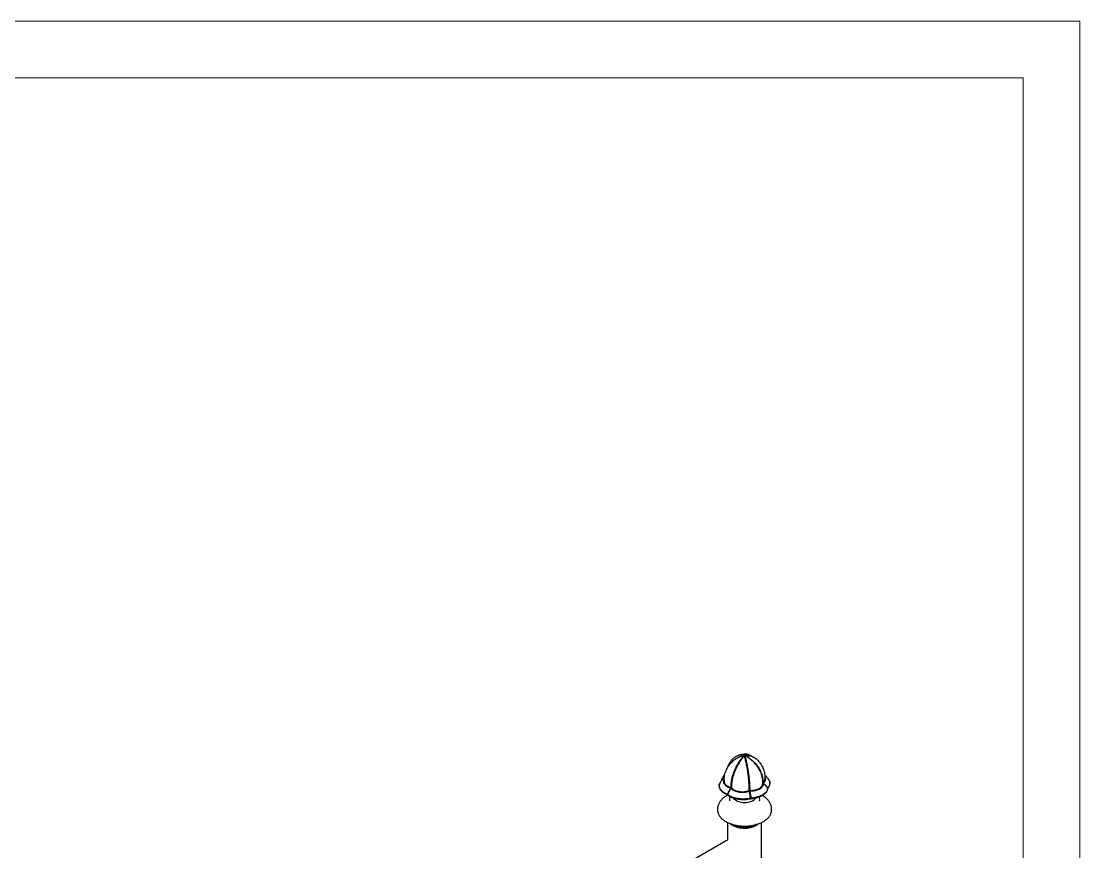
# Model space of a CAD drawing. Header units: millimetres. Extents: x 2157 to 8097, y -3726 to 474.
# Drawn here: x 6227 to 8097, y -994 to 474 of the extents above; entities that cross this region are included whole.
import ezdxf

# ---------------------------------------------------------------- set-up
doc = ezdxf.new("R2010")
doc.units = ezdxf.units.MM
doc.layers.add('tabelka', color=155, linetype='Continuous')

msp = doc.modelspace()

# ---------------------------------------------------------------- linework, layer by layer
for p, q in [((7502.67, -822.2), (7502.42, -822.16)), ((7468.54, -864.27), (7467.3, -865.11)), ((7468.77, -869.46), (7468.81, -869.69)), ((7536.83, -874.11), (7536.85, -873.93)), ((7540.86, -865.3), (7540.88, -865.08)), ((7474.69, -941.75), (7474.69, -972.9)), ((7487.34, -946.19), (7487.34, -946.37)), ((7522.34, -946.37), (7522.34, -946.2)), ((7524.87, -944.97), (7525.69, -944.43)), ((7534.99, -1519.43), (7534.99, -941.76)), ((7475.2, -972.61), (6256.89, -1675.92))]:
    msp.add_line(p, q)
at = {"flags": 128}
for points in [[(7519.35, -903.4), (7517.33, -904.42), (7515.1, -905.28), (7512.69, -905.97), (7510.15, -906.47), (7507.52, -906.77), (7504.84, -906.87), (7502.17, -906.77), (7499.53, -906.47), (7496.99, -905.97), (7494.59, -905.28), (7492.35, -904.42), (7490.34, -903.4), (7488.57, -902.24), (7487.08, -900.95), (7485.89, -899.56), (7485.28, -898.59)], [(7479.62, -943.92), (7480.36, -944.54), (7482.4, -946.01), (7484.71, -947.34), (7487.25, -948.52), (7490, -949.54), (7492.93, -950.38), (7495.99, -951.03), (7499.16, -951.48), (7502.4, -951.73), (7505.66, -951.79), (7508.91, -951.63), (7512.12, -951.28), (7515.24, -950.72), (7518.24, -949.98), (7521.08, -949.05), (7523.73, -947.95), (7526.16, -946.69)], [(7486.71, -946.05), (7487.36, -946.38), (7489.84, -947.45), (7492.52, -948.35), (7495.35, -949.07), (7498.32, -949.6), (7501.36, -949.93), (7504.46, -950.06), (7507.55, -949.98), (7510.61, -949.7), (7513.6, -949.22), (7516.47, -948.55), (7519.19, -947.69), (7521.73, -946.66), (7524.04, -945.47)], [(7526.16, -946.69), (7528.34, -945.29), (7530.15, -943.85)]]:
    msp.add_lwpolyline(points, dxfattribs=at)
for centre, radius, start, end in [((7502.4, -823.33), 0.608, 318.02248, 352.16862), ((7504.5, -822.85), 2.13, 233.59612, 246.40926), ((7504.17, -821.7), 1.11, 263.98747, 293.59547), ((7505.02, -822.81), 2.2, 271.39091, 286.19991), ((7506.63, -822.39), 0.814, 223.05975, 256.94563), ((7511.47, -826.35), 5.2, 153.13636, 157.07269), ((7541.12, -874.33), 3.99, 153.36489, 156.83797), ((7474.36, -894.01), 1.55, 49.7653, 70.24008), ((7482.11, -879.36), 2.36, 236.10033, 243.90505), ((7480.89, -881.06), 1.01, 40.5055, 79.49988), ((7513.69, -886.8), 1.67, 84.88794, 112.69889), ((7513.24, -884.14), 2.34, 274.08625, 283.49991), ((7545.89, -882.02), 0.541, 132.4907, 177.72436), ((7516.2, -902.06), 3.15, 92.75868, 104.82876), ((7513.43, -892.14), 12.72, 297.74278, 331.00856), ((7504.85, -899.9), 49.04, 254.1308, 285.23769)]:
    msp.add_arc(centre, radius, start, end)
for points, knots in [([(7502.42, -822.17), (7502.29, -822.13), (7501.35, -821.89), (7500.13, -821.91), (7498.39, -822.01), (7496.68, -822.32), (7494.99, -822.78), (7493.12, -823.43), (7490.98, -824.39), (7488.73, -825.67), (7486.75, -827.08), (7485.22, -828.34), (7483.98, -829.5), (7482.64, -830.86), (7480.99, -832.77), (7478.99, -835.5), (7477.14, -838.61), (7475.67, -841.62), (7474.74, -843.88), (7474.31, -845.17), (7474.14, -845.67)], [0, 0, 0, 0, 0.0096543, 0.067266, 0.1225405, 0.1727845, 0.2203788, 0.2684703, 0.3284385, 0.4005548, 0.4637609, 0.5099821, 0.5460474, 0.5863789, 0.6480369, 0.7271206, 0.8285739, 0.9052205, 0.9627362, 1, 1, 1, 1]), ([(7517.4, -825.23), (7517.37, -825.2), (7517.05, -824.92), (7516.44, -824.46), (7515.47, -823.76), (7514.19, -822.95), (7512.48, -822.07), (7510.44, -821.33), (7508.09, -820.88), (7506.39, -820.86), (7505.65, -820.93), (7505.39, -820.96), (7505.16, -820.99), (7504.92, -821.03), (7504.56, -821.1), (7503.96, -821.26), (7503.21, -821.52), (7502.57, -821.8), (7502.17, -822.03), (7502.07, -822.08)], [0, 0, 0, 0, 0.007178, 0.0751161, 0.1381531, 0.2255188, 0.3484886, 0.4888056, 0.6323348, 0.750896, 0.7781794, 0.7907953, 0.8024148, 0.8139776, 0.8264427, 0.856809, 0.913228, 0.9800058, 1, 1, 1, 1]), ([(7502.19, -822.11), (7502.47, -822.04), (7502.92, -821.95), (7503.45, -822.06), (7503.99, -822.24), (7504.34, -822.51), (7504.61, -822.72)], [0, 0, 0, 0, 0.3518253, 0.5502543, 0.6494727, 1, 1, 1, 1]), ([(7504.05, -822.81), (7503.69, -822.61), (7503.23, -822.37), (7502.8, -822.22), (7502.7, -822.21), (7502.67, -822.2)], [0, 0, 0, 0, 0.73702124, 0.94562613, 1, 1, 1, 1]), ([(7494.23, -826.77), (7494.17, -826.8), (7493.61, -827.06), (7492.55, -827.6), (7490.5, -828.72), (7488.04, -830.28), (7485.17, -832.42), (7482.33, -834.95), (7479.29, -838.15), (7476.13, -842.2), (7473.28, -846.88), (7471.42, -850.75), (7470.3, -853.61), (7469.59, -855.78), (7468.96, -858.42), (7468.54, -861.74), (7468.43, -865.59), (7468.66, -868.31), (7468.77, -869.69)], [0, 0, 0, 0, 0.0037877, 0.03499, 0.0680294, 0.1393863, 0.2103934, 0.2786381, 0.3513712, 0.4573528, 0.5665293, 0.6607416, 0.7020677, 0.7416112, 0.7901349, 0.8504991, 0.924294, 1, 1, 1, 1]), ([(7481.07, -880.07), (7481.01, -878.41), (7480.9, -875.06), (7481.52, -869.52), (7482.68, -863.56), (7484.58, -856.79), (7487.33, -849.43), (7490.46, -842.91), (7493.4, -837.71), (7495.85, -833.83), (7498.04, -830.71), (7499.66, -828.63), (7501.19, -826.74), (7502.34, -825.51), (7503.24, -824.56)], [0, 0, 0, 0, 0.0951127, 0.1916756, 0.2979547, 0.4058681, 0.5367686, 0.6708153, 0.741801, 0.8132821, 0.8842481, 0.9196849, 0.9374017, 1, 1, 1, 1]), ([(7503.65, -824.8), (7502.82, -825.79), (7501.76, -827.06), (7500.24, -828.97), (7498.65, -831.06), (7496.45, -834.17), (7493.97, -838.04), (7491.01, -843.18), (7487.86, -849.7), (7485.11, -857.04), (7483.23, -863.86), (7482.13, -869.84), (7481.57, -875.43), (7481.63, -878.74), (7481.65, -880.4)], [0, 0, 0, 0, 0.0626, 0.0803173, 0.1157551, 0.1867231, 0.2579581, 0.3291926, 0.4616652, 0.5941382, 0.7012375, 0.808336, 0.9041714, 1, 1, 1, 1]), ([(7484.94, -832.69), (7485.49, -832.15), (7486.91, -830.74), (7489.72, -828.87), (7493.07, -826.9), (7496.08, -825.52), (7498.27, -824.71), (7500.35, -824.02), (7501.84, -823.68), (7503, -823.41)], [0, 0, 0, 0, 0.1178752, 0.3080982, 0.499646, 0.689817, 0.7847766, 0.8322546, 1, 1, 1, 1]), ([(7502.85, -823.74), (7501.67, -824.05), (7500.14, -824.46), (7498.05, -825.18), (7495.93, -825.97), (7494.24, -826.78), (7493.14, -827.31)], [0, 0, 0, 0, 0.343958, 0.4413125, 0.6360226, 1, 1, 1, 1]), ([(7503.24, -824.56), (7503.2, -824.54), (7503.11, -824.47), (7503.01, -824.37), (7502.9, -824.26), (7502.81, -824.14), (7502.77, -824.01), (7502.78, -823.89), (7502.79, -823.8), (7502.84, -823.75), (7502.85, -823.74)], [0, 0, 0, 0, 0.0835661, 0.227357, 0.3337566, 0.4687063, 0.6546197, 0.7552434, 0.8970172, 1, 1, 1, 1]), ([(7504.2, -823.65), (7504.2, -823.65), (7503.98, -823.65), (7503.52, -823.64), (7503.08, -823.7), (7502.85, -823.74)], [0, 0, 0, 0, 0.0073428, 0.4968428, 1, 1, 1, 1]), ([(7503, -823.41), (7503.01, -823.38), (7503.03, -823.29), (7503.1, -823.18), (7503.2, -823.06), (7503.33, -822.96), (7503.49, -822.88), (7503.67, -822.83), (7503.83, -822.8), (7503.98, -822.8), (7504.05, -822.81)], [0, 0, 0, 0, 0.0835908, 0.2273896, 0.3337699, 0.468731, 0.6546987, 0.7109897, 0.8548489, 1, 1, 1, 1]), ([(7503, -823.41), (7503.21, -823.42), (7503.6, -823.45), (7504, -823.59), (7504.2, -823.65), (7504.2, -823.65)], [0, 0, 0, 0, 0.5031243, 0.9926671, 1, 1, 1, 1]), ([(7504.2, -823.65), (7504.09, -823.67), (7503.9, -823.69), (7503.65, -823.74), (7503.47, -823.78), (7503.34, -823.82), (7503.26, -823.85), (7503.21, -823.88), (7503.2, -823.9), (7503.19, -823.95), (7503.21, -824.01), (7503.25, -824.07), (7503.29, -824.1), (7503.35, -824.12), (7503.52, -824.13), (7503.87, -824.1), (7504.18, -824.05), (7504.38, -824.02)], [0, 0, 0, 0, 0.1306799, 0.2332129, 0.3035294, 0.3519008, 0.4002973, 0.4124997, 0.4296687, 0.4508236, 0.5111944, 0.552606, 0.5733779, 0.590124, 0.6246326, 0.7670444, 1, 1, 1, 1]), ([(7503.24, -824.56), (7503.42, -824.44), (7503.79, -824.22), (7504.18, -824.09), (7504.37, -824.02), (7504.38, -824.02)], [0, 0, 0, 0, 0.50308104, 0.99265316, 1, 1, 1, 1]), ([(7504.67, -823.38), (7504.67, -823.38), (7504.58, -823.33), (7504.44, -823.24), (7504.24, -823.14), (7504.1, -823.07), (7503.98, -823.03), (7503.9, -823.01), (7503.83, -823), (7503.78, -823), (7503.71, -823.03), (7503.63, -823.06), (7503.57, -823.11), (7503.54, -823.15), (7503.54, -823.19), (7503.61, -823.28), (7503.83, -823.44), (7504.06, -823.57), (7504.2, -823.65)], [0, 0, 0, 0, 0.0021922, 0.1452687, 0.2432021, 0.3103901, 0.356643, 0.3967911, 0.4170862, 0.4376192, 0.4508058, 0.5111776, 0.5526172, 0.5733604, 0.5901085, 0.6246296, 0.7670311, 1, 1, 1, 1]), ([(7504.38, -824.02), (7504.37, -824.02), (7504.25, -824.13), (7504.02, -824.35), (7503.77, -824.65), (7503.65, -824.8)], [0, 0, 0, 0, 0.0073457, 0.4969195, 1, 1, 1, 1]), ([(7505.07, -825.02), (7505.03, -825.02), (7504.92, -825.02), (7504.75, -825.01), (7504.55, -825.01), (7504.32, -824.99), (7504.11, -824.94), (7503.91, -824.88), (7503.77, -824.84), (7503.68, -824.81), (7503.65, -824.8)], [0, 0, 0, 0, 0.0835429, 0.2273167, 0.3337578, 0.4686822, 0.6546129, 0.7551966, 0.8970171, 1, 1, 1, 1]), ([(7504.67, -823.38), (7504.67, -823.38), (7504.57, -823.26), (7504.34, -823.03), (7504.15, -822.88), (7504.05, -822.81)], [0, 0, 0, 0, 0.0073329, 0.4968757, 1, 1, 1, 1]), ([(7504.38, -824.02), (7504.34, -824.08), (7504.29, -824.19), (7504.23, -824.34), (7504.2, -824.45), (7504.19, -824.54), (7504.2, -824.59), (7504.22, -824.63), (7504.24, -824.65), (7504.31, -824.68), (7504.42, -824.7), (7504.52, -824.71), (7504.59, -824.7), (7504.65, -824.68), (7504.75, -824.6), (7504.89, -824.41), (7504.97, -824.23), (7505.01, -824.12)], [0, 0, 0, 0, 0.1306627, 0.2331863, 0.3035305, 0.3519011, 0.4003279, 0.4125163, 0.4296884, 0.4508298, 0.5112112, 0.5526055, 0.5734022, 0.5901385, 0.6246427, 0.7670507, 1, 1, 1, 1]), ([(7504.61, -822.72), (7504.65, -822.71), (7504.76, -822.66), (7504.94, -822.63), (7505.14, -822.61), (7505.37, -822.63), (7505.58, -822.67), (7505.77, -822.75), (7505.92, -822.83), (7506, -822.91), (7506.04, -822.94)], [0, 0, 0, 0, 0.0836051, 0.22737, 0.3337526, 0.4687176, 0.654613, 0.7552069, 0.8970214, 1, 1, 1, 1]), ([(7504.61, -822.72), (7504.63, -822.81), (7504.66, -822.98), (7504.66, -823.25), (7504.67, -823.38), (7504.67, -823.38)], [0, 0, 0, 0, 0.5031264, 0.9927118, 1, 1, 1, 1]), ([(7505.31, -823.48), (7505.34, -823.42), (7505.4, -823.31), (7505.46, -823.16), (7505.48, -823.05), (7505.49, -822.97), (7505.49, -822.91), (7505.47, -822.87), (7505.44, -822.85), (7505.37, -822.82), (7505.27, -822.8), (7505.16, -822.8), (7505.1, -822.8), (7505.04, -822.82), (7504.94, -822.9), (7504.8, -823.09), (7504.72, -823.27), (7504.67, -823.38)], [0, 0, 0, 0, 0.1306655, 0.2331927, 0.3035385, 0.3519082, 0.4003066, 0.4125184, 0.4296801, 0.4508188, 0.5111989, 0.552594, 0.5733929, 0.5901286, 0.6246334, 0.7670444, 1, 1, 1, 1]), ([(7505.01, -824.12), (7505.02, -824.12), (7505.1, -824.17), (7505.25, -824.26), (7505.45, -824.36), (7505.59, -824.43), (7505.7, -824.47), (7505.78, -824.49), (7505.85, -824.5), (7505.9, -824.5), (7505.97, -824.48), (7506.05, -824.44), (7506.11, -824.39), (7506.14, -824.35), (7506.14, -824.31), (7506.08, -824.22), (7505.86, -824.06), (7505.63, -823.93), (7505.48, -823.85)], [0, 0, 0, 0, 0.00219367, 0.14527229, 0.24320756, 0.31039385, 0.3566375, 0.39680233, 0.41710013, 0.43763194, 0.45081977, 0.51119266, 0.55258766, 0.57337314, 0.59012349, 0.62462495, 0.76702617, 1, 1, 1, 1]), ([(7505.07, -825.02), (7505.06, -824.85), (7505.02, -824.51), (7505.02, -824.25), (7505.01, -824.12), (7505.01, -824.12)], [0, 0, 0, 0, 0.5031592, 0.9926572, 1, 1, 1, 1]), ([(7505.01, -824.12), (7505.02, -824.12), (7505.12, -824.24), (7505.35, -824.46), (7505.54, -824.77), (7505.64, -824.93)], [0, 0, 0, 0, 0.0073329, 0.4968782, 1, 1, 1, 1]), ([(7513.04, -885.26), (7513.04, -883.6), (7513.03, -880.29), (7512.85, -874.59), (7512.48, -868.38), (7511.81, -861.17), (7510.8, -853.25), (7509.64, -846.06), (7508.54, -840.29), (7507.62, -835.89), (7506.81, -832.33), (7506.23, -829.9), (7505.69, -827.67), (7505.35, -826.18), (7505.07, -825.02)], [0, 0, 0, 0, 0.0958287, 0.1916642, 0.2987627, 0.4058611, 0.5383356, 0.6708075, 0.7420429, 0.813277, 0.8842458, 0.9196825, 0.9374007, 1, 1, 1, 1]), ([(7505.31, -823.48), (7505.31, -823.48), (7505.43, -823.37), (7505.66, -823.13), (7505.91, -823.01), (7506.04, -822.94)], [0, 0, 0, 0, 0.0073468, 0.4968355, 1, 1, 1, 1]), ([(7506.45, -823.18), (7506.26, -823.21), (7505.9, -823.27), (7505.5, -823.41), (7505.31, -823.48), (7505.31, -823.48)], [0, 0, 0, 0, 0.5031651, 0.9926543, 1, 1, 1, 1]), ([(7505.48, -823.85), (7505.59, -823.83), (7505.79, -823.81), (7506.04, -823.76), (7506.22, -823.72), (7506.34, -823.68), (7506.43, -823.65), (7506.47, -823.62), (7506.49, -823.6), (7506.5, -823.55), (7506.48, -823.49), (7506.44, -823.43), (7506.39, -823.4), (7506.34, -823.38), (7506.17, -823.37), (7505.82, -823.4), (7505.5, -823.45), (7505.31, -823.48)], [0, 0, 0, 0, 0.13063978, 0.23317344, 0.30349036, 0.35190666, 0.40030356, 0.41250598, 0.4296761, 0.45079471, 0.51119037, 0.55260228, 0.57337713, 0.59012341, 0.62462976, 0.76704437, 1, 1, 1, 1]), ([(7506.68, -824.33), (7506.48, -824.23), (7506.08, -824.03), (7505.68, -823.91), (7505.48, -823.85), (7505.48, -823.85)], [0, 0, 0, 0, 0.5031269, 0.9926723, 1, 1, 1, 1]), ([(7505.48, -823.85), (7505.49, -823.85), (7505.71, -823.86), (7506.17, -823.85), (7506.61, -823.95), (7506.83, -824)], [0, 0, 0, 0, 0.0072842, 0.4968696, 1, 1, 1, 1]), ([(7506.68, -824.33), (7506.67, -824.34), (7506.65, -824.39), (7506.58, -824.46), (7506.49, -824.56), (7506.35, -824.66), (7506.2, -824.74), (7506.02, -824.8), (7505.86, -824.86), (7505.71, -824.91), (7505.64, -824.93)], [0, 0, 0, 0, 0.083591, 0.2273919, 0.3338444, 0.468805, 0.6546982, 0.7109893, 0.8548487, 1, 1, 1, 1]), ([(7505.64, -824.93), (7506, -826.08), (7506.46, -827.55), (7507.03, -829.78), (7507.64, -832.2), (7508.43, -835.76), (7509.32, -840.17), (7510.36, -845.91), (7511.5, -853.1), (7512.51, -861.01), (7513.23, -868.25), (7513.68, -874.43), (7513.94, -880.15), (7513.87, -883.46), (7513.84, -885.14)], [0, 0, 0, 0, 0.0625979, 0.0803154, 0.1157516, 0.1867181, 0.2577018, 0.3291836, 0.4600818, 0.5941315, 0.7004107, 0.8083245, 0.9034452, 1, 1, 1, 1]), ([(7506.04, -822.94), (7506.87, -822.9), (7507.93, -822.85), (7509.44, -822.99), (7511.03, -823.22), (7512.48, -823.53), (7513.38, -823.92), (7513.47, -823.95)], [0, 0, 0, 0, 0.3221248, 0.4132937, 0.5956482, 0.9608324, 1, 1, 1, 1]), ([(7509.44, -823.27), (7509.32, -823.26), (7508.37, -823.16), (7507.35, -823.17), (7506.45, -823.18)], [0, 0, 0, 0, 0.1257519, 1, 1, 1, 1]), ([(7506.45, -823.18), (7506.48, -823.19), (7506.57, -823.21), (7506.68, -823.27), (7506.79, -823.36), (7506.88, -823.48), (7506.91, -823.61), (7506.91, -823.75), (7506.89, -823.87), (7506.85, -823.96), (7506.83, -824)], [0, 0, 0, 0, 0.08356194, 0.22734562, 0.33375779, 0.46867704, 0.65457726, 0.75519598, 0.89702449, 1, 1, 1, 1]), ([(7512.87, -828.26), (7512.28, -827.85), (7511.39, -827.22), (7509.34, -825.89), (7507.85, -825.01), (7506.68, -824.33)], [0, 0, 0, 0, 0.294703, 0.4502906, 1, 1, 1, 1]), ([(7506.83, -824), (7508.02, -824.63), (7509.55, -825.44), (7511.63, -826.78), (7513.83, -828.27), (7516.82, -830.58), (7520.19, -833.56), (7524.17, -837.63), (7528.48, -843.01), (7532.23, -849.33), (7534.84, -855.46), (7536.38, -860.97), (7537.19, -866.05), (7537.08, -869.17), (7537.03, -870.61)], [0, 0, 0, 0, 0.0635601, 0.0815511, 0.1175316, 0.1895898, 0.2616648, 0.3342459, 0.4671567, 0.6032676, 0.7111813, 0.8207544, 0.9173378, 1, 1, 1, 1]), ([(7540.91, -865.08), (7541.01, -864.23), (7541.23, -862.34), (7541.2, -859.58), (7540.97, -856.99), (7540.63, -854.88), (7540.23, -852.96), (7539.7, -850.99), (7539, -848.74), (7537.94, -845.9), (7536.52, -842.82), (7534.75, -839.76), (7532.83, -837.02), (7530.54, -834.29), (7527.81, -831.62), (7524.64, -829.11), (7521.23, -826.96), (7518.16, -825.48), (7515.7, -824.56), (7513.7, -823.97), (7511.96, -823.6), (7510.58, -823.39), (7509.87, -823.31), (7509.53, -823.28), (7509.44, -823.27)], [0, 0, 0, 0, 0.0429305, 0.0952525, 0.138235, 0.173236, 0.2010924, 0.2343764, 0.270212, 0.3142897, 0.381694, 0.4360638, 0.4910228, 0.5526185, 0.6194665, 0.6909979, 0.7668947, 0.8336716, 0.874666, 0.9126831, 0.9563004, 0.9764736, 0.9940039, 1, 1, 1, 1]), ([(7535.96, -861.21), (7535.53, -859.46), (7534.62, -855.77), (7532.06, -849.82), (7528.33, -843.47), (7524.03, -838.11), (7519.99, -834.02), (7516.61, -831.06), (7514.19, -829.17), (7512.91, -828.28), (7512.87, -828.26)], [0, 0, 0, 0, 0.1420417, 0.2994538, 0.4903976, 0.68593, 0.7894763, 0.893744, 0.9972621, 1, 1, 1, 1]), ([(7469.16, -857.78), (7468.73, -858.27), (7467.74, -859.42), (7466.33, -861.56), (7465.56, -863.31), (7465.14, -864.25)], [0, 0, 0, 0, 0.2584081, 0.6002239, 1, 1, 1, 1]), ([(7548.47, -867.35), (7547.89, -866.25), (7546.78, -864.18), (7544.63, -861.73), (7542.72, -859.99), (7541.57, -859.14), (7541.1, -858.8)], [0, 0, 0, 0, 0.3300153, 0.6228664, 0.8483676, 1, 1, 1, 1]), ([(7460.57, -874.18), (7460.52, -874.31), (7460.26, -874.92), (7460.06, -876.12), (7459.99, -877.77), (7460.25, -879.49), (7460.81, -881.23), (7461.68, -882.96), (7462.85, -884.68), (7464.3, -886.35), (7466.03, -887.98), (7467.92, -889.46), (7469.96, -890.8), (7472.19, -892.02), (7474.03, -892.92), (7475.15, -893.39), (7475.41, -893.49)], [0, 0, 0, 0, 0.019043, 0.0921713, 0.1707533, 0.2499654, 0.3302309, 0.4115947, 0.4935348, 0.5766401, 0.6608226, 0.7445312, 0.8175688, 0.8936391, 0.9758407, 1, 1, 1, 1]), ([(7474.89, -892.55), (7473.49, -891.89), (7470.65, -890.56), (7467.03, -888.12), (7463.98, -885.42), (7461.74, -882.54), (7460.76, -880.42), (7460.19, -878.43), (7460.02, -876.52), (7460.2, -874.69), (7460.72, -873.8), (7460.79, -873.68), (7460.81, -873.65)], [0, 0, 0, 0, 0.1342246, 0.2727701, 0.4118828, 0.5557353, 0.6959418, 0.7189473, 0.8477064, 0.9801863, 0.9945271, 1, 1, 1, 1]), ([(7467.3, -865.11), (7466.65, -865.67), (7465.24, -866.87), (7463.44, -868.97), (7461.83, -871.31), (7461.06, -872.98), (7460.68, -873.82)], [0, 0, 0, 0, 0.2282171, 0.4878897, 0.7447564, 1, 1, 1, 1]), ([(7464.46, -867.88), (7464.48, -867.17), (7464.53, -865.86), (7465.08, -864.63), (7465.34, -864.07)], [0, 0, 0, 0, 0.5386045, 1, 1, 1, 1]), ([(7465.93, -866.34), (7466.36, -865.81), (7467.09, -864.92), (7468.12, -864.29), (7468.55, -864.04)], [0, 0, 0, 0, 0.5904072, 1, 1, 1, 1]), ([(7480.8, -881.32), (7479.97, -881.09), (7478.32, -880.64), (7475.79, -879.63), (7473.3, -878.26), (7471.18, -876.6), (7469.67, -874.87), (7468.78, -873.38), (7468.15, -871.76), (7467.89, -870.01), (7468.01, -868.32), (7468.47, -867.38), (7468.6, -867.11)], [0, 0, 0, 0, 0.0917225, 0.1834389, 0.309028, 0.4346352, 0.5390319, 0.643447, 0.7075838, 0.8289571, 0.9502944, 1, 1, 1, 1]), ([(7468.81, -869.69), (7468.86, -870.14), (7468.95, -870.95), (7469.5, -872.3), (7470.34, -873.73), (7471.79, -875.37), (7473.81, -876.98), (7476.21, -878.32), (7478.67, -879.36), (7480.26, -879.83), (7481.07, -880.07)], [0, 0, 0, 0, 0.1021963, 0.1836046, 0.3147512, 0.4484646, 0.6049993, 0.7666069, 0.8823224, 1, 1, 1, 1]), ([(7537.45, -872.76), (7537.52, -873.28), (7537.67, -874.34), (7537.41, -876.11), (7536.62, -878.03), (7535.2, -879.9), (7533.39, -881.5), (7531.21, -882.95), (7528.52, -884.26), (7525.34, -885.36), (7521.92, -886.11), (7518.05, -886.56), (7515.31, -886.47), (7513.78, -886.42)], [0, 0, 0, 0, 0.0712892, 0.1425731, 0.2401826, 0.3378083, 0.4189461, 0.5001016, 0.596646, 0.6931586, 0.7869462, 0.880724, 1, 1, 1, 1]), ([(7513.84, -885.14), (7515.32, -885.16), (7517.95, -885.19), (7521.71, -884.72), (7524.99, -884), (7528.07, -882.95), (7530.67, -881.69), (7532.79, -880.28), (7534.55, -878.72), (7535.94, -876.9), (7536.69, -875.3), (7536.8, -874.36), (7536.83, -874.11)], [0, 0, 0, 0, 0.1340453, 0.2373279, 0.3437467, 0.4502611, 0.5598564, 0.6498286, 0.741563, 0.8489534, 0.9598221, 1, 1, 1, 1]), ([(7536.78, -874.1), (7536.89, -873.44), (7537.23, -871.25), (7537.08, -867.19), (7536.53, -863.48), (7536.05, -861.53), (7535.97, -861.21)], [0, 0, 0, 0, 0.1697657, 0.5592644, 0.9272991, 1, 1, 1, 1]), ([(7536.82, -871.87), (7536.88, -870.22), (7537, -866.92), (7536.41, -863.51), (7536.11, -861.81)], [0, 0, 0, 0, 0.5023088, 1, 1, 1, 1]), ([(7537.45, -872.76), (7537.36, -872.72), (7537.18, -872.64), (7537.07, -872.5), (7537.01, -872.43)], [0, 0, 0, 0, 0.485307, 1, 1, 1, 1]), ([(7537.03, -871.41), (7537.54, -870.96), (7538.7, -869.95), (7539.97, -868.18), (7540.75, -866.57), (7540.83, -865.6), (7540.86, -865.3)], [0, 0, 0, 0, 0.2426118, 0.5485864, 0.8639249, 1, 1, 1, 1]), ([(7537.03, -871.41), (7537.03, -871.47), (7537.03, -871.64), (7537.12, -871.95), (7537.31, -872.29), (7537.48, -872.47), (7537.55, -872.54)], [0, 0, 0, 0, 0.1697425, 0.4483137, 0.7762707, 1, 1, 1, 1]), ([(7545.35, -882), (7545.28, -881.8), (7544.93, -880.79), (7544.04, -879.01), (7542.47, -876.85), (7540.58, -874.95), (7538.98, -873.72), (7537.91, -873.03), (7537.57, -872.83), (7537.45, -872.76)], [0, 0, 0, 0, 0.0572635, 0.2798234, 0.5023834, 0.7060427, 0.9097047, 0.9677692, 1, 1, 1, 1]), ([(7541.16, -862.48), (7541.24, -862.67), (7541.59, -863.53), (7541.81, -865.14), (7541.56, -867.23), (7540.66, -869.28), (7539.31, -871.07), (7538.08, -872.09), (7537.55, -872.54)], [0, 0, 0, 0, 0.0559826, 0.2509531, 0.4515263, 0.6461272, 0.846743, 1, 1, 1, 1]), ([(7537.55, -872.54), (7537.67, -872.61), (7538.68, -873.17), (7540.45, -874.4), (7542.56, -876.41), (7544.21, -878.64), (7545.1, -880.41), (7545.45, -881.42), (7545.53, -881.62)], [0, 0, 0, 0, 0.03223953, 0.26487143, 0.49749088, 0.72010826, 0.94272314, 1, 1, 1, 1]), ([(7545.26, -882.49), (7545.77, -881.86), (7546.76, -880.64), (7547.94, -878.76), (7548.81, -876.95), (7549.37, -875.16), (7549.67, -873.34), (7549.66, -871.47), (7549.51, -870.14), (7549.29, -869.48), (7549.27, -869.43)], [0, 0, 0, 0, 0.1548313, 0.3016833, 0.4357652, 0.5645009, 0.6983021, 0.8423768, 0.9860441, 1, 1, 1, 1]), ([(7548.41, -867.4), (7548.69, -867.92), (7549.06, -868.6), (7549.49, -870.26), (7549.72, -872.39), (7549.2, -875.44), (7547.89, -878.59), (7546.32, -880.6), (7545.53, -881.62)], [0, 0, 0, 0, 0.12272548, 0.15900132, 0.36203142, 0.57092879, 0.78209418, 1, 1, 1, 1]), ([(7549.04, -868.77), (7548.95, -868.44), (7548.76, -867.8), (7548.41, -867.21), (7548.24, -866.91)], [0, 0, 0, 0, 0.50589374, 1, 1, 1, 1]), ([(7474.87, -893.26), (7474.01, -893.74), (7472.2, -894.74), (7469.65, -896.46), (7467.14, -898.42), (7464.86, -900.54), (7462.83, -902.79), (7461.1, -905.14), (7459.69, -907.55), (7458.65, -909.88), (7457.93, -912.12), (7457.47, -914.17), (7457.23, -915.96), (7457.13, -917.31), (7457.1, -918.22), (7457.08, -918.89), (7457.09, -919.69), (7457.16, -921.14), (7457.43, -923.02), (7458, -925.17), (7458.82, -927.27), (7459.92, -929.35), (7461.33, -931.44), (7463.06, -933.51), (7465.11, -935.53), (7467.46, -937.45), (7470.08, -939.26), (7472.97, -940.95), (7476.11, -942.49), (7479.37, -943.83), (7482.69, -944.97), (7485.99, -945.91), (7489.34, -946.68), (7492.64, -947.27), (7495.69, -947.69), (7498.38, -947.95), (7501.36, -948.15), (7503.48, -948.18), (7504.84, -948.2)], [0, 0, 0, 0, 0.0286122, 0.0599947, 0.0916727, 0.1243071, 0.1564817, 0.1884831, 0.2203825, 0.2513684, 0.278011, 0.3016741, 0.3214245, 0.3344773, 0.3415971, 0.3457605, 0.3532047, 0.3694435, 0.398994, 0.4283873, 0.458899, 0.4902656, 0.5219035, 0.5558134, 0.5899662, 0.6243681, 0.6590428, 0.6940287, 0.7293906, 0.7652411, 0.7974567, 0.8297531, 0.8613249, 0.8920473, 0.9206737, 0.9438817, 0.9639038, 1, 1, 1, 1]), ([(7475.4, -893.51), (7475.39, -893.51), (7475.25, -893.48), (7475.12, -893.36), (7474.96, -893.17), (7474.86, -892.94), (7474.86, -892.69), (7474.88, -892.56), (7474.89, -892.55)], [0, 0, 0, 0, 0.0406055, 0.3604864, 0.4380308, 0.7141603, 0.9823529, 1, 1, 1, 1]), ([(7474.89, -892.55), (7474.92, -892.41), (7475.16, -891.35), (7475.8, -889.34), (7477.03, -886.62), (7478.56, -884.08), (7479.86, -882.36), (7480.64, -881.49), (7480.8, -881.32)], [0, 0, 0, 0, 0.0367687, 0.26959, 0.5024135, 0.724171, 0.9459364, 1, 1, 1, 1]), ([(7475.36, -892.83), (7475.36, -892.83), (7475.33, -892.96), (7475.3, -893.2), (7475.34, -893.38), (7475.39, -893.51), (7475.44, -893.54), (7475.47, -893.56)], [0, 0, 0, 0, 0.02089695, 0.33848021, 0.66546189, 0.75728692, 1, 1, 1, 1]), ([(7481.08, -881.48), (7480.93, -881.65), (7480.19, -882.55), (7478.95, -884.3), (7477.53, -886.76), (7476.42, -889.25), (7475.79, -891.12), (7475.48, -892.3), (7475.4, -892.68), (7475.36, -892.83)], [0, 0, 0, 0, 0.0540497, 0.2757578, 0.497458, 0.7006379, 0.9038104, 0.9632408, 1, 1, 1, 1]), ([(7515.39, -899.02), (7513.92, -899.32), (7510.96, -899.91), (7506.02, -900.32), (7500.87, -900.35), (7495.65, -899.96), (7492, -899.39), (7488.62, -898.7), (7485.48, -897.9), (7481.52, -896.49), (7478.02, -894.81), (7476.25, -893.49), (7475.36, -892.83)], [0, 0, 0, 0, 0.1089044, 0.2178144, 0.3307898, 0.4437679, 0.555733, 0.574105, 0.6784096, 0.7827127, 0.8913592, 1, 1, 1, 1]), ([(7475.37, -893.52), (7475.4, -893.53), (7475.43, -893.54), (7475.44, -893.55), (7475.44, -893.55)], [0, 0, 0, 0, 0.9707307, 1, 1, 1, 1]), ([(7475.49, -893.54), (7475.67, -893.69), (7476.34, -894.28), (7477.62, -895.18), (7479.43, -896.25), (7480.8, -896.94), (7481.64, -897.27), (7481.72, -897.3)], [0, 0, 0, 0, 0.1090807, 0.4109425, 0.6798484, 0.9690226, 1, 1, 1, 1]), ([(7479.39, -896.2), (7479.36, -896.26), (7479.07, -896.76), (7478.73, -897.73), (7478.36, -899.05), (7478.12, -900.61), (7478.07, -901.97), (7478.16, -902.97), (7478.2, -903.34), (7478.21, -903.39), (7478.21, -903.4), (7478.21, -903.41), (7478.21, -903.42), (7478.21, -903.42), (7478.21, -903.42), (7478.21, -903.42), (7478.21, -903.42)], [0, 0, 0, 0, 0.03229193, 0.24699072, 0.43903714, 0.60416721, 0.84884379, 0.97965329, 0.99256947, 0.99479179, 0.99580271, 0.99655214, 0.997343, 0.99828902, 0.99982303, 1, 1, 1, 1]), ([(7480.8, -881.32), (7480.83, -881.23), (7480.92, -881.01), (7481, -880.7), (7481.06, -880.36), (7481.07, -880.18), (7481.07, -880.07)], [0, 0, 0, 0, 0.2237549, 0.5380358, 0.70114, 1, 1, 1, 1]), ([(7481.65, -880.4), (7481.65, -880.41), (7481.66, -880.52), (7481.63, -880.7), (7481.52, -880.99), (7481.34, -881.25), (7481.15, -881.41), (7481.08, -881.48)], [0, 0, 0, 0, 0.0212263, 0.2990585, 0.4621157, 0.7763072, 1, 1, 1, 1]), ([(7513.4, -886.48), (7512.65, -886.78), (7511.15, -887.38), (7508.36, -888.14), (7505.08, -888.7), (7501.54, -888.92), (7498.21, -888.81), (7495.54, -888.5), (7492.79, -888.01), (7490, -887.28), (7486.99, -886.11), (7484.4, -884.65), (7482.4, -883.09), (7481.48, -881.97), (7481.08, -881.48)], [0, 0, 0, 0, 0.07127794, 0.14254837, 0.24014237, 0.33775037, 0.41887586, 0.5000166, 0.54985689, 0.64417489, 0.73846671, 0.83269032, 0.92691707, 1, 1, 1, 1]), ([(7481.65, -880.4), (7482.05, -880.86), (7482.96, -881.91), (7484.91, -883.39), (7487.43, -884.78), (7490.35, -885.92), (7493.05, -886.64), (7495.72, -887.13), (7498.31, -887.41), (7501.53, -887.5), (7504.95, -887.29), (7508.13, -886.77), (7510.84, -886.08), (7512.31, -885.53), (7513.04, -885.26)], [0, 0, 0, 0, 0.0735027, 0.1676123, 0.2617159, 0.3559011, 0.4501205, 0.4999824, 0.5811016, 0.6622056, 0.7596389, 0.8570526, 0.9285212, 1, 1, 1, 1]), ([(7504.84, -948.2), (7506.17, -948.18), (7508.05, -948.15), (7510.81, -947.98), (7513.17, -947.78), (7515.96, -947.43), (7518.86, -946.96), (7521.84, -946.35), (7524.86, -945.59), (7527.91, -944.67), (7530.97, -943.58), (7533.97, -942.3), (7536.84, -940.88), (7539.53, -939.31), (7542.02, -937.6), (7544.29, -935.78), (7546.31, -933.84), (7548.07, -931.81), (7549.55, -929.71), (7550.68, -927.66), (7551.51, -925.66), (7552.09, -923.75), (7552.44, -921.91), (7552.58, -920.36), (7552.6, -919.25), (7552.6, -918.55), (7552.58, -917.89), (7552.53, -916.97), (7552.41, -915.55), (7552.12, -913.66), (7551.59, -911.49), (7550.76, -909.21), (7549.67, -906.94), (7548.26, -904.67), (7546.57, -902.46), (7544.61, -900.33), (7542.36, -898.26), (7539.83, -896.31), (7537.73, -894.89), (7536.43, -894.17), (7536.11, -894)], [0, 0, 0, 0, 0.0356806, 0.0502948, 0.0745311, 0.0997172, 0.1267461, 0.154954, 0.1840714, 0.2140364, 0.2460927, 0.2787842, 0.311741, 0.3448884, 0.3781691, 0.4115423, 0.4449789, 0.4784574, 0.5119662, 0.5442564, 0.5727576, 0.6003671, 0.6261441, 0.6484026, 0.6611054, 0.6667167, 0.6706261, 0.67849, 0.6931797, 0.7133827, 0.7407023, 0.7692885, 0.799144, 0.8299502, 0.8607292, 0.8918441, 0.9234094, 0.9562659, 0.9894916, 1, 1, 1, 1]), ([(7513.4, -886.48), (7513.35, -886.39), (7513.23, -886.18), (7513.1, -885.82), (7513.04, -885.49), (7513.04, -885.32), (7513.04, -885.26)], [0, 0, 0, 0, 0.22373983, 0.55169402, 0.83025805, 1, 1, 1, 1]), ([(7515.39, -899.02), (7515.37, -898.78), (7515.28, -897.63), (7515.05, -895.48), (7514.65, -892.66), (7514.17, -889.97), (7513.78, -888.08), (7513.51, -886.94), (7513.43, -886.6), (7513.4, -886.48)], [0, 0, 0, 0, 0.05726395, 0.27982318, 0.50238491, 0.70604357, 0.90970704, 0.96776853, 1, 1, 1, 1]), ([(7513.84, -885.14), (7513.84, -885.2), (7513.84, -885.37), (7513.83, -885.71), (7513.81, -886.09), (7513.79, -886.33), (7513.78, -886.42)], [0, 0, 0, 0, 0.1697437, 0.448305, 0.776264, 1, 1, 1, 1]), ([(7513.78, -886.42), (7513.82, -886.54), (7514.11, -887.53), (7514.63, -889.53), (7515.23, -892.44), (7515.69, -895.38), (7515.93, -897.53), (7516.03, -898.68), (7516.05, -898.92)], [0, 0, 0, 0, 0.03223898, 0.26486742, 0.49749042, 0.72010711, 0.94272194, 1, 1, 1, 1]), ([(7515.5, -899.73), (7517.24, -899.56), (7520.71, -899.2), (7525.8, -898.1), (7530.43, -896.6), (7533.42, -895.43), (7534.65, -894.72), (7534.68, -894.71)], [0, 0, 0, 0, 0.2523302, 0.5043718, 0.7493661, 0.9943616, 1, 1, 1, 1]), ([(7545.35, -882), (7545.29, -882.81), (7545.18, -884.43), (7543.88, -886.92), (7541.74, -889.37), (7538.76, -891.72), (7536.09, -893.26), (7533.28, -894.63), (7530.35, -895.86), (7525.87, -897.26), (7521.05, -898.35), (7517.71, -898.73), (7516.05, -898.92)], [0, 0, 0, 0, 0.10890441, 0.21781412, 0.33079109, 0.44376813, 0.55573391, 0.57410587, 0.67841023, 0.78271195, 0.89135908, 1, 1, 1, 1]), ([(7531.47, -903.42), (7531.47, -903.42), (7531.47, -903.42), (7531.47, -903.42), (7531.47, -903.41), (7531.47, -903.41), (7531.47, -903.4), (7531.48, -903.38), (7531.48, -903.36), (7531.49, -903.29), (7531.52, -903.05), (7531.6, -902.15), (7531.6, -900.77), (7531.32, -899.02), (7530.96, -897.67), (7530.6, -896.89), (7530.44, -896.54)], [0, 0, 0, 0, 0.001195, 0.0027281, 0.0035962, 0.0043696, 0.0052471, 0.0065036, 0.0088793, 0.0146728, 0.0308852, 0.111638, 0.3838758, 0.6109235, 0.824753, 1, 1, 1, 1]), ([(7535.02, -894.59), (7535.17, -894.52), (7536.12, -894.07), (7537.67, -893.14), (7539.62, -891.81), (7541.32, -890.4), (7542.77, -888.91), (7543.88, -887.43), (7544.68, -885.95), (7545.14, -884.5), (7545.33, -883.27), (7545.33, -882.54), (7545.32, -882.29)], [0, 0, 0, 0, 0.0229581, 0.1424347, 0.2612304, 0.381221, 0.5026483, 0.6240185, 0.726787, 0.834173, 0.942243, 1, 1, 1, 1]), ([(7545.53, -881.62), (7545.53, -881.63), (7545.56, -881.75), (7545.58, -882), (7545.47, -882.26), (7545.36, -882.43), (7545.3, -882.48), (7545.27, -882.51)], [0, 0, 0, 0, 0.0241498, 0.3908466, 0.7683821, 0.8744461, 1, 1, 1, 1]), ([(7545.39, -882.29), (7545.39, -882.2), (7545.39, -882.11), (7545.35, -882.01), (7545.35, -882)], [0, 0, 0, 0, 0.9270696, 1, 1, 1, 1]), ([(7482.07, -897.39), (7482.1, -897.41), (7483.29, -898.01), (7486.26, -898.93), (7490.8, -900.08), (7494.35, -900.62), (7497.8, -900.99), (7501.19, -901.21), (7506.04, -901.16), (7510.93, -900.72), (7513.97, -900.06), (7515.5, -899.73)], [0, 0, 0, 0, 0.0036358, 0.1451113, 0.2865903, 0.4262237, 0.4479428, 0.5780138, 0.708083, 0.853959, 1, 1, 1, 1]), ([(7515.49, -899.77), (7515.49, -899.78), (7515.49, -899.8), (7515.47, -899.73), (7515.46, -899.59), (7515.43, -899.4), (7515.41, -899.16), (7515.39, -899.03), (7515.39, -899.02)], [0, 0, 0, 0, 0.0612909, 0.3742674, 0.4501384, 0.7203105, 0.9827261, 1, 1, 1, 1]), ([(7515.5, -899.73), (7515.5, -899.73), (7515.5, -899.77), (7515.49, -899.77), (7515.49, -899.77)], [0, 0, 0, 0, 0.0595482, 1, 1, 1, 1]), ([(7515.5, -899.8), (7515.54, -899.78), (7515.59, -899.75), (7515.65, -899.76), (7515.65, -899.76)], [0, 0, 0, 0, 0.8556764, 1, 1, 1, 1]), ([(7516.05, -898.92), (7516.05, -898.93), (7516.05, -899.06), (7516.04, -899.31), (7515.97, -899.51), (7515.87, -899.67), (7515.77, -899.76), (7515.68, -899.74), (7515.65, -899.74)], [0, 0, 0, 0, 0.0166769, 0.2700382, 0.5308916, 0.6041528, 0.9063367, 1, 1, 1, 1]), ([(7487.52, -946.23), (7487.78, -946.35), (7488.86, -946.87), (7490.96, -947.61), (7493.77, -948.43), (7496.7, -949.04), (7499.71, -949.47), (7502.77, -949.7), (7505.85, -949.73), (7508.92, -949.57), (7511.94, -949.21), (7514.91, -948.66), (7517.77, -947.91), (7520.18, -947.12), (7521.55, -946.5), (7522.07, -946.27)], [0, 0, 0, 0, 0.0259073, 0.1102239, 0.1943305, 0.2781807, 0.3618045, 0.4452714, 0.5286681, 0.6120939, 0.695619, 0.7793399, 0.8633663, 0.9477838, 1, 1, 1, 1])]:
    msp.add_open_spline(points, degree=3, knots=knots)
at = {"layer": 'tabelka', "lineweight": 5}
for points in [[(2156.87, 474.4), (8096.87, 474.4), (8096.87, -3725.6), (2156.87, -3725.6)], [(2256.87, 374.4), (7996.87, 374.4), (7996.87, -3625.6), (2256.87, -3625.6)]]:
    msp.add_lwpolyline(points, close=True, dxfattribs=at)

doc.saveas('drawing.dxf')
